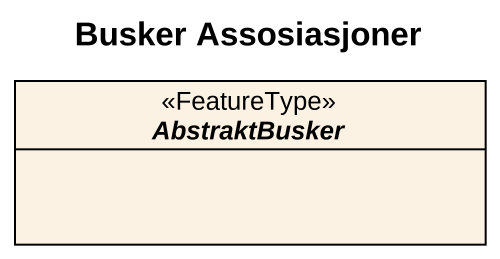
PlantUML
@startuml
title Busker Assosiasjoner
hide circle
hide empty members
abstract class AbstraktBusker <<FeatureType>>
@enduml
